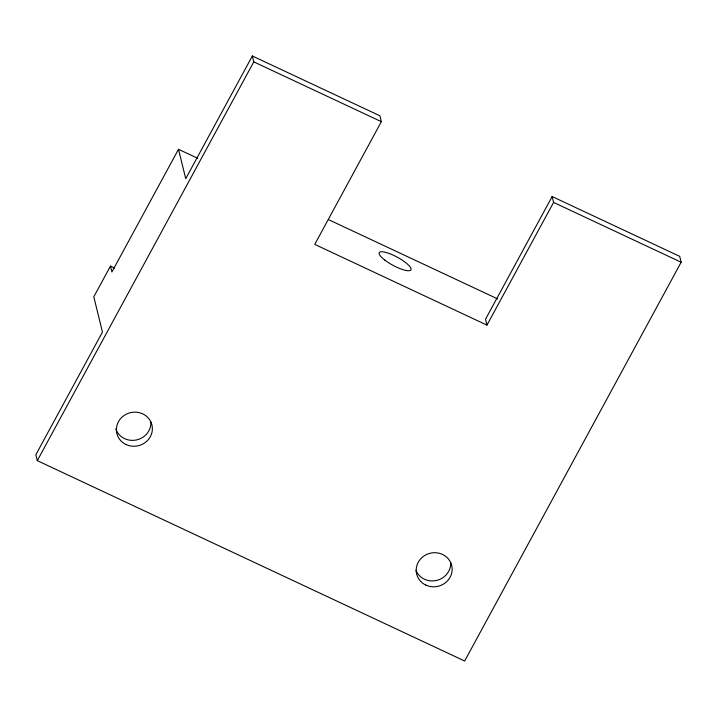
<?xml version="1.0" encoding="UTF-8"?>
<svg xmlns="http://www.w3.org/2000/svg" width="717" height="717" viewBox="0 0 717 717"><rect width="100%" height="100%" fill="white"/><g stroke="black" fill="none" stroke-linecap="round" stroke-linejoin="round"><path stroke-width="1.08" d="M114.505 268.015L110.454 266.115L93.802 296.793L102.459 332.07L35.85 454.766L37.293 460.646L464.661 661.011L681.15 262.234L679.707 256.354L552.135 196.539L485.526 319.244L486.968 325.124L314.745 244.38L381.354 121.675L379.911 115.795L252.339 55.989L185.73 178.685L178.506 149.297L197.758 158.323M178.506 149.297L111.897 271.994L110.454 266.115M37.293 460.646L253.782 61.868L252.339 55.989M486.968 325.124L553.578 202.418L552.135 196.539M253.782 61.868L381.354 121.675M553.578 202.418L681.15 262.234M328.485 219.608L497.715 298.944M150.92 422.125A18.05 17.002 -13.8 0 1 136.042 440.041A18.05 17.002 -13.8 0 1 115.778 428.883M450.706 562.684A18.05 17.002 -13.8 0 1 436.411 580.474A18.05 17.002 -13.8 0 1 415.959 570.472M384.823 260.101A18.05 4.598 28.5 0 0 410.859 269.977A18.05 4.598 28.5 0 0 389.555 253.621A18.05 4.598 28.5 0 0 384.823 260.101M425.853 585.09A18.05 17.002 -13.8 0 0 452.149 568.563A18.05 17.002 -13.8 0 0 424.536 555.612A18.05 17.002 -13.8 0 0 425.853 585.09M126.058 444.54A18.05 17.002 -13.8 0 0 152.363 428.004A18.05 17.002 -13.8 0 0 124.74 415.062A18.05 17.002 -13.8 0 0 126.058 444.54"/></g></svg>
